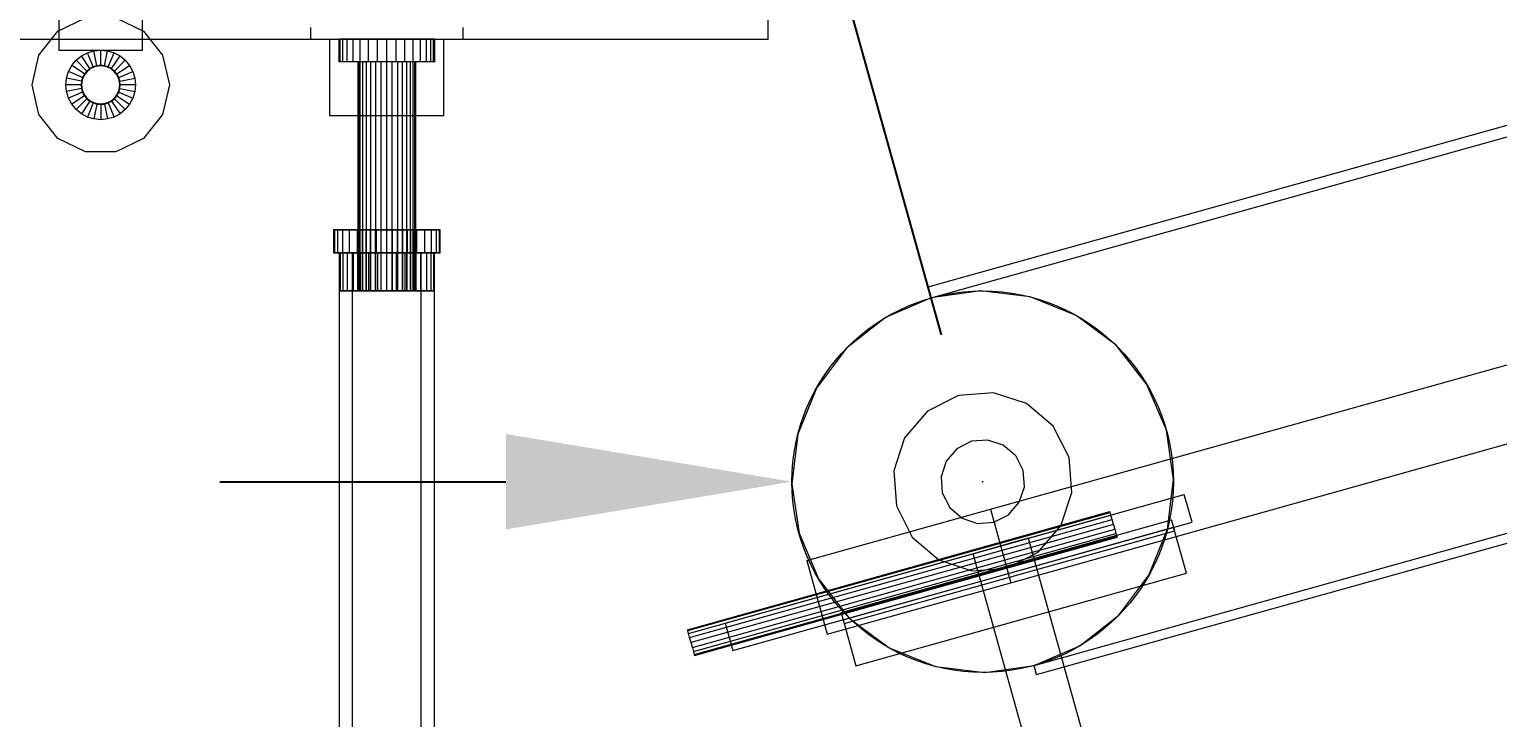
# Model space of a CAD drawing. Header units: millimetres. Extents: x -191664 to 191490, y -197311 to 10263.
# Drawn here: x 26941 to 27711, y 726 to 1087 of the extents above; entities that cross this region are included whole.
import ezdxf

# ---------------------------------------------------------------- set-up
doc = ezdxf.new("R2010")
doc.units = ezdxf.units.MM
for name, color, linetype, lineweight in [('COTAS_P', 1, 'Continuous', 0), ('COTAS_R', 1, 'Continuous', 0), ('lateral_C03', 7, 'Continuous', 0), ('lateral_C05', 7, 'Continuous', 0), ('TAMBORES_R', 3, 'Continuous', 0)]:
    doc.layers.add(name, color=color, linetype=linetype, lineweight=lineweight)
doc.dimstyles.new('PLANTA_100', dxfattribs={"dimtxt": 250, "dimasz": 150, "dimexe": 150, "dimexo": 80, "dimgap": 100, "dimtad": 1, "dimtih": 1, "dimtoh": 1, "dimdec": 1, "dimdsep": 46, "dimcen": 0.09, "dimclrd": 1, "dimclre": 1, "dimclrt": 1, "dimadec": 0, "dimazin": 0, "dimtfac": 1, "dimtdec": 4, "dimtofl": 0, "dimtmove": 0, "dimatfit": 3, "dimfxl": 1, "dimtolj": 1, "dimtzin": 0, "dimarcsym": 0})

# ---------------------------------------------------------------- blocks, each defined once
blk = doc.blocks.new('*D9')
at = {"layer": 'COTAS_P', "color": 1, "lineweight": -2, "transparency": 16777216}
for p, q in [((36895.57, 3577.04), (36661.27, 4414.9)), ((27369.68, 1660.84), (36557.21, 4230.05)), ((27419.12, 927.04), (27184.82, 1764.9))]:
    blk.add_line(p, q, dxfattribs=at)
at = {"layer": 'COTAS_P', "color": 1, "transparency": 16777216}
for points in [[(36550.48, 4254.12), (36563.94, 4205.97), (36701.67, 4270.44)], [(27362.94, 1684.92), (27376.41, 1636.76), (27225.22, 1620.44)]]:
    blk.add_solid(points, dxfattribs=at)
at = {"layer": 'Defpoints', "color": 0, "transparency": 16777216}
for p in [(36701.67, 4270.44), (36917.12, 3500), (27440.67, 850)]:
    blk.add_point(p, dxfattribs=at)
blk = doc.blocks.new('*D28')
at = {"layer": 'COTAS_R', "color": 1, "lineweight": -2, "transparency": 16777216}
for p, q in [((27040.67, 850), (27190.67, 850)), ((27440.58, 850), (27440.76, 850)), ((27440.67, 849.91), (27440.67, 850.09))]:
    blk.add_line(p, q, dxfattribs=at)
at = {"layer": 'COTAS_R', "color": 1, "transparency": 16777216}
blk.add_solid([(27190.67, 875), (27190.67, 825), (27340.67, 850)], dxfattribs=at)
at = {"layer": 'Defpoints', "color": 0, "transparency": 16777216}
for p in [(27340.67, 850), (27540.67, 850)]:
    blk.add_point(p, dxfattribs=at)

msp = doc.modelspace()

# ---------------------------------------------------------------- linework, layer by layer
at = {"layer": 'lateral_C03', "color": 251, "true_color": 0x586d65}
for p, q in [((27467.6, 753.69), (36944.05, 3403.69)), ((27468.94, 748.88), (36945.39, 3398.88)), ((27468.94, 748.88), (27467.6, 753.69))]:
    msp.add_line(p, q, dxfattribs=at)
at = {"layer": 'lateral_C03', "color": 139, "true_color": 0x354b57}
for p, q in [((27444.71, 835.55), (28600.37, 1158.72)), ((27455.48, 797.03), (28611.14, 1120.2)), ((27348.4, 808.62), (27444.71, 835.55)), ((27444.71, 835.55), (27455.48, 797.03)), ((27366.38, 781.46), (27539.73, 829.94)), ((27368, 775.68), (27541.35, 824.16)), ((27541.35, 824.16), (27539.73, 829.94)), ((27464.54, 820.33), (27435.65, 812.25)), ((27464.54, 820.33), (27529.17, 589.2)), ((27348.4, 808.62), (27359.17, 770.1)), ((27500.28, 581.12), (27435.65, 812.25)), ((27359.17, 770.1), (27455.48, 797.03)), ((27366.38, 781.46), (27368, 775.68))]:
    msp.add_line(p, q, dxfattribs=at)
at = {"layer": 'lateral_C03', "color": 139, "true_color": 0x345e4e}
for p, q in [((27412.12, 952.08), (27749.19, 1046.34)), ((27413.74, 946.31), (27750.8, 1040.56)), ((27413.74, 946.31), (27412.12, 952.08))]:
    msp.add_line(p, q, dxfattribs=at)
at = {"layer": 'lateral_C03', "color": 8, "true_color": 0x697a83}
for p, q in [((27439.58, 949.99), (27413.74, 946.31)), ((27465.5, 946.87), (27439.58, 949.99)), ((27413.74, 946.31), (27389.73, 936.05)), ((27489.72, 937.14), (27465.5, 946.87)), ((27389.73, 936.05), (27369.19, 919.94)), ((27510.6, 921.48), (27489.72, 937.14)), ((27369.19, 919.94), (27353.52, 899.06)), ((27526.72, 900.94), (27510.6, 921.48)), ((27536.97, 876.93), (27526.72, 900.94)), ((27353.52, 899.06), (27343.8, 874.83)), ((27343.8, 874.83), (27340.67, 848.91)), ((27540.66, 851.09), (27536.97, 876.93)), ((27340.67, 848.91), (27344.36, 823.07)), ((27537.53, 825.17), (27540.66, 851.09)), ((27527.81, 800.94), (27537.53, 825.17)), ((27344.36, 823.07), (27354.61, 799.06)), ((27512.14, 780.06), (27527.81, 800.94)), ((27354.61, 799.06), (27370.73, 778.52)), ((27370.73, 778.52), (27391.61, 762.86)), ((27491.61, 763.95), (27512.14, 780.06)), ((27391.61, 762.86), (27415.84, 753.13)), ((27467.6, 753.69), (27491.61, 763.95)), ((27415.84, 753.13), (27441.75, 750.01)), ((27441.75, 750.01), (27467.6, 753.69))]:
    msp.add_line(p, q, dxfattribs=at)
at = {"layer": 'lateral_C03', "color": 147, "true_color": 0x24748b}
for p, q in [((27428.01, 895.26), (27411.65, 886.97)), ((27446.29, 896.66), (27428.01, 895.26)), ((27463.72, 890.96), (27446.29, 896.66)), ((27411.65, 886.97), (27399.71, 873.06)), ((27477.64, 879.02), (27463.72, 890.96)), ((27485.93, 862.66), (27477.64, 879.02)), ((27399.71, 873.06), (27394, 855.63)), ((27487.33, 844.37), (27485.93, 862.66)), ((27394, 855.63), (27395.4, 837.34)), ((27481.62, 826.94), (27487.33, 844.37)), ((27395.4, 837.34), (27403.69, 820.98)), ((27469.68, 813.03), (27481.62, 826.94)), ((27403.69, 820.98), (27417.61, 809.04)), ((27417.61, 809.04), (27435.04, 803.34)), ((27453.32, 804.74), (27469.68, 813.03)), ((27435.04, 803.34), (27453.32, 804.74))]:
    msp.add_line(p, q, dxfattribs=at)
at = {"layer": 'lateral_C03', "color": 9, "true_color": 0xb8c2c5}
for p, q in [((27434.74, 871.19), (27427.08, 867.31)), ((27443.3, 871.84), (27434.74, 871.19)), ((27451.46, 869.17), (27443.3, 871.84)), ((27427.08, 867.31), (27421.5, 860.79)), ((27457.97, 863.58), (27451.46, 869.17)), ((27461.85, 855.92), (27457.97, 863.58)), ((27421.5, 860.79), (27418.82, 852.63)), ((27462.51, 847.37), (27461.85, 855.92)), ((27418.82, 852.63), (27419.48, 844.08)), ((27459.84, 839.21), (27462.51, 847.37)), ((27419.48, 844.08), (27423.36, 836.42)), ((27454.25, 832.69), (27459.84, 839.21)), ((27285.83, 772.44), (27507.34, 834.38)), ((27285.98, 771.92), (27507.48, 833.86)), ((27286.39, 770.46), (27507.89, 832.4)), ((27423.36, 836.42), (27429.87, 830.83)), ((27446.59, 828.81), (27454.25, 832.69)), ((27507.48, 833.86), (27507.34, 834.38)), ((27507.89, 832.4), (27507.48, 833.86)), ((27508.5, 830.22), (27507.89, 832.4)), ((27287, 768.28), (27508.5, 830.22)), ((27509.22, 827.64), (27287.72, 765.7)), ((27288.44, 763.12), (27509.94, 825.06)), ((27429.87, 830.83), (27438.03, 828.16)), ((27438.03, 828.16), (27446.59, 828.81)), ((27509.22, 827.64), (27508.5, 830.22)), ((27509.22, 827.64), (27509.94, 825.06)), ((27509.94, 825.06), (27510.55, 822.87)), ((27289.05, 760.93), (27510.55, 822.87)), ((27289.46, 759.47), (27510.96, 821.41)), ((27289.6, 758.95), (27511.11, 820.9)), ((27510.55, 822.87), (27510.96, 821.41)), ((27510.96, 821.41), (27511.11, 820.9)), ((27285.98, 771.92), (27285.83, 772.44)), ((27286.39, 770.46), (27285.98, 771.92)), ((27287, 768.28), (27286.39, 770.46)), ((27287.72, 765.7), (27287, 768.28)), ((27288.44, 763.12), (27287.72, 765.7)), ((27288.44, 763.12), (27289.05, 760.93)), ((27289.05, 760.93), (27289.46, 759.47)), ((27289.46, 759.47), (27289.6, 758.95))]:
    msp.add_line(p, q, dxfattribs=at)
at = {"layer": 'lateral_C03', "color": 43, "true_color": 0xd6b34e}
for p, q in [((27305.63, 775.9), (27546.4, 843.22)), ((27550.44, 828.78), (27546.4, 843.22)), ((27309.67, 761.45), (27550.44, 828.78)), ((27305.63, 775.9), (27309.67, 761.45))]:
    msp.add_line(p, q, dxfattribs=at)
at = {"layer": 'lateral_C03', "color": 145, "true_color": 0x3e8091}
for p, q in [((27367.46, 777.61), (27540.81, 826.09)), ((27547.54, 802.01), (27540.81, 826.09)), ((27374.19, 753.53), (27547.54, 802.01)), ((27367.46, 777.61), (27374.19, 753.53))]:
    msp.add_line(p, q, dxfattribs=at)
at = {"layer": 'lateral_C05', "color": 251, "true_color": 0x5c6a72}
for p, q in [((26956.19, 1142), (26956.19, 1076.25)), ((27000.19, 1076.25), (27000.19, 1142)), ((27098.19, 1082), (27158.19, 1082)), ((27098.19, 1082), (27098.19, 1042)), ((27158.19, 1042), (27158.19, 1082)), ((26956.19, 1076.25), (27000.19, 1076.25)), ((27098.19, 1042), (27158.19, 1042))]:
    msp.add_line(p, q, dxfattribs=at)
at = {"layer": 'lateral_C05', "color": 251, "true_color": 0x596770}
for p, q in [((27328.19, 1082), (27328.19, 1142)), ((27088.19, 1088), (27088.19, 1082)), ((27168.19, 1082), (27168.19, 1088)), ((25038.19, 1082), (27328.19, 1082)), ((27088.19, 1082), (27168.19, 1082)), ((27103.19, 970), (27110.19, 970)), ((27103.19, 970), (27103.19, 20)), ((27110.19, 20), (27110.19, 970)), ((27110.19, 970), (27146.19, 970)), ((27146.19, 20), (27146.19, 970)), ((27146.19, 970), (27153.19, 970)), ((27153.19, 20), (27153.19, 970))]:
    msp.add_line(p, q, dxfattribs=at)
at = {"layer": 'lateral_C05', "color": 9, "true_color": 0xb9c3c2}
for p, q in [((26945.75, 1073.62), (26955.74, 1086.15)), ((26955.74, 1086.15), (26970.18, 1093.1)), ((26986.2, 1093.1), (27000.63, 1086.15)), ((27000.63, 1086.15), (27010.62, 1073.62)), ((26942.19, 1058), (26945.75, 1073.62)), ((27010.62, 1073.62), (27014.19, 1058)), ((26945.75, 1042.38), (26942.19, 1058)), ((27014.19, 1058), (27010.62, 1042.38)), ((26955.74, 1029.85), (26945.75, 1042.38)), ((27010.62, 1042.38), (27000.63, 1029.85)), ((26970.18, 1022.9), (26955.74, 1029.85)), ((27000.63, 1029.85), (26986.2, 1022.9)), ((26986.2, 1022.9), (26970.18, 1022.9))]:
    msp.add_line(p, q, dxfattribs=at)
at = {"layer": 'lateral_C05', "color": 253, "true_color": 0xaab3b8}
for p, q in [((27103.67, 1082), (27103.19, 1082)), ((27103.19, 1070), (27103.19, 1082)), ((27105.09, 1082), (27103.67, 1082)), ((27103.67, 1070), (27103.67, 1082)), ((27107.4, 1082), (27105.09, 1082)), ((27105.09, 1070), (27105.09, 1082)), ((27110.51, 1082), (27107.4, 1082)), ((27107.4, 1070), (27107.4, 1082)), ((27114.3, 1082), (27110.51, 1082)), ((27110.51, 1070), (27110.51, 1082)), ((27118.62, 1082), (27114.3, 1082)), ((27114.3, 1070), (27114.3, 1082)), ((27123.31, 1082), (27118.62, 1082)), ((27118.62, 1070), (27118.62, 1082)), ((27128.19, 1082), (27123.31, 1082)), ((27123.31, 1070), (27123.31, 1082)), ((27133.06, 1082), (27128.19, 1082)), ((27128.19, 1070), (27128.19, 1082)), ((27137.75, 1082), (27133.06, 1082)), ((27133.06, 1070), (27133.06, 1082)), ((27142.08, 1082), (27137.75, 1082)), ((27137.75, 1070), (27137.75, 1082)), ((27145.86, 1082), (27142.08, 1082)), ((27142.08, 1070), (27142.08, 1082)), ((27148.97, 1082), (27145.86, 1082)), ((27145.86, 1070), (27145.86, 1082)), ((27151.28, 1082), (27148.97, 1082)), ((27148.97, 1070), (27148.97, 1082)), ((27152.71, 1082), (27151.28, 1082)), ((27151.28, 1070), (27151.28, 1082)), ((27153.19, 1082), (27152.71, 1082)), ((27152.71, 1070), (27152.71, 1082)), ((27153.19, 1082), (27153.19, 1070)), ((26969.53, 1063), (26968.53, 1060.59)), ((26971.12, 1065.07), (26969.53, 1063)), ((26973.19, 1066.66), (26971.12, 1065.07)), ((26975.6, 1067.66), (26973.19, 1066.66)), ((26978.19, 1068), (26975.6, 1067.66)), ((26980.77, 1067.66), (26978.19, 1068)), ((26983.19, 1066.66), (26980.77, 1067.66)), ((26985.26, 1065.07), (26983.19, 1066.66)), ((26986.85, 1063), (26985.26, 1065.07)), ((26987.85, 1060.59), (26986.85, 1063)), ((27103.67, 1070), (27103.19, 1070)), ((27105.09, 1070), (27103.67, 1070)), ((27107.4, 1070), (27105.09, 1070)), ((27110.51, 1070), (27107.4, 1070)), ((27114.3, 1070), (27110.51, 1070)), ((27113.47, 1070), (27113.19, 1070)), ((27113.19, 950), (27113.19, 1070)), ((27114.33, 1070), (27113.47, 1070)), ((27113.47, 950), (27113.47, 1070)), ((27118.62, 1070), (27114.3, 1070)), ((27115.71, 1070), (27114.33, 1070)), ((27114.33, 950), (27114.33, 1070)), ((27117.58, 1070), (27115.71, 1070)), ((27115.71, 950), (27115.71, 1070)), ((27119.85, 1070), (27117.58, 1070)), ((27117.58, 950), (27117.58, 1070)), ((27123.31, 1070), (27118.62, 1070)), ((27122.45, 1070), (27119.85, 1070)), ((27119.85, 950), (27119.85, 1070)), ((27125.26, 1070), (27122.45, 1070)), ((27122.45, 950), (27122.45, 1070)), ((27128.19, 1070), (27123.31, 1070)), ((27128.19, 1070), (27125.26, 1070)), ((27125.26, 950), (27125.26, 1070)), ((27131.11, 1070), (27128.19, 1070)), ((27128.19, 950), (27128.19, 1070)), ((27133.06, 1070), (27128.19, 1070)), ((27133.93, 1070), (27131.11, 1070)), ((27131.11, 950), (27131.11, 1070)), ((27137.75, 1070), (27133.06, 1070)), ((27136.52, 1070), (27133.93, 1070)), ((27133.93, 950), (27133.93, 1070)), ((27138.79, 1070), (27136.52, 1070)), ((27136.52, 950), (27136.52, 1070)), ((27142.08, 1070), (27137.75, 1070)), ((27140.66, 1070), (27138.79, 1070)), ((27138.79, 950), (27138.79, 1070)), ((27142.04, 1070), (27140.66, 1070)), ((27140.66, 950), (27140.66, 1070)), ((27142.9, 1070), (27142.04, 1070)), ((27142.04, 950), (27142.04, 1070)), ((27145.86, 1070), (27142.08, 1070)), ((27143.19, 1070), (27142.9, 1070)), ((27142.9, 950), (27142.9, 1070)), ((27143.19, 1070), (27143.19, 950)), ((27148.97, 1070), (27145.86, 1070)), ((27151.28, 1070), (27148.97, 1070)), ((27152.71, 1070), (27151.28, 1070)), ((27152.71, 1070), (27153.19, 1070)), ((26968.53, 1060.59), (26968.19, 1058)), ((26968.19, 1058), (26968.53, 1055.41)), ((26968.53, 1055.41), (26969.53, 1053)), ((26986.85, 1053), (26987.85, 1055.41)), ((26988.19, 1058), (26987.85, 1060.59)), ((26987.85, 1055.41), (26988.19, 1058)), ((26969.53, 1053), (26971.12, 1050.93)), ((26971.12, 1050.93), (26973.19, 1049.34)), ((26973.19, 1049.34), (26975.6, 1048.34)), ((26975.6, 1048.34), (26978.19, 1048)), ((26978.19, 1048), (26980.77, 1048.34)), ((26980.77, 1048.34), (26983.19, 1049.34)), ((26983.19, 1049.34), (26985.26, 1050.93)), ((26985.26, 1050.93), (26986.85, 1053)), ((27113.47, 950), (27113.19, 950)), ((27114.33, 950), (27113.47, 950)), ((27115.71, 950), (27114.33, 950)), ((27117.58, 950), (27115.71, 950)), ((27119.85, 950), (27117.58, 950)), ((27122.45, 950), (27119.85, 950)), ((27125.26, 950), (27122.45, 950)), ((27128.19, 950), (27125.26, 950)), ((27131.11, 950), (27128.19, 950)), ((27133.93, 950), (27131.11, 950)), ((27136.52, 950), (27133.93, 950)), ((27138.79, 950), (27136.52, 950)), ((27140.66, 950), (27138.79, 950)), ((27142.04, 950), (27140.66, 950)), ((27142.9, 950), (27142.04, 950)), ((27142.9, 950), (27143.19, 950))]:
    msp.add_line(p, q, dxfattribs=at)
at = {"layer": 'lateral_C05', "color": 125, "true_color": 0x608c85}
for p, q in [((26963.01, 1068.14), (26965.28, 1070.9)), ((26965.28, 1070.9), (26968.05, 1073.17)), ((26970.94, 1065.25), (26965.28, 1070.9)), ((26968.05, 1073.17), (26971.2, 1074.86)), ((26972.49, 1066.52), (26968.05, 1073.17)), ((26971.2, 1074.86), (26974.63, 1075.9)), ((26974.26, 1067.47), (26971.2, 1074.86)), ((26974.63, 1075.9), (26978.19, 1076.25)), ((26976.19, 1068.05), (26974.63, 1075.9)), ((26978.19, 1068.25), (26978.19, 1076.25)), ((26978.19, 1076.25), (26981.75, 1075.9)), ((26980.19, 1068.05), (26981.75, 1075.9)), ((26981.75, 1075.9), (26985.17, 1074.86)), ((26982.11, 1067.47), (26985.17, 1074.86)), ((26983.88, 1066.52), (26988.33, 1073.17)), ((26985.17, 1074.86), (26988.33, 1073.17)), ((26985.43, 1065.25), (26991.09, 1070.9)), ((26988.33, 1073.17), (26991.09, 1070.9)), ((26991.09, 1070.9), (26993.36, 1068.14)), ((26960.29, 1061.56), (26961.33, 1064.98)), ((26961.33, 1064.98), (26963.01, 1068.14)), ((26968.72, 1061.92), (26961.33, 1064.98)), ((26969.66, 1063.69), (26963.01, 1068.14)), ((26969.66, 1063.69), (26968.72, 1061.92)), ((26970.94, 1065.25), (26969.66, 1063.69)), ((26972.49, 1066.52), (26970.94, 1065.25)), ((26974.26, 1067.47), (26972.49, 1066.52)), ((26976.19, 1068.05), (26974.26, 1067.47)), ((26978.19, 1068.25), (26976.19, 1068.05)), ((26980.19, 1068.05), (26978.19, 1068.25)), ((26982.11, 1067.47), (26980.19, 1068.05)), ((26983.88, 1066.52), (26982.11, 1067.47)), ((26985.43, 1065.25), (26983.88, 1066.52)), ((26986.71, 1063.69), (26985.43, 1065.25)), ((26986.71, 1063.69), (26993.36, 1068.14)), ((26987.66, 1061.92), (26986.71, 1063.69)), ((26987.66, 1061.92), (26995.05, 1064.98)), ((26993.36, 1068.14), (26995.05, 1064.98)), ((26995.05, 1064.98), (26996.09, 1061.56)), ((26959.94, 1058), (26960.29, 1061.56)), ((26967.94, 1058), (26959.94, 1058)), ((26960.29, 1054.44), (26959.94, 1058)), ((26968.13, 1060), (26960.29, 1061.56)), ((26968.13, 1056), (26960.29, 1054.44)), ((26968.13, 1060), (26967.94, 1058)), ((26967.94, 1058), (26968.13, 1056)), ((26968.72, 1061.92), (26968.13, 1060)), ((26968.13, 1056), (26968.72, 1054.08)), ((26988.24, 1060), (26987.66, 1061.92)), ((26987.66, 1054.08), (26988.24, 1056)), ((26988.24, 1060), (26996.09, 1061.56)), ((26988.44, 1058), (26988.24, 1060)), ((26988.24, 1056), (26988.44, 1058)), ((26988.24, 1056), (26996.09, 1054.44)), ((26996.44, 1058), (26988.44, 1058)), ((26996.09, 1061.56), (26996.44, 1058)), ((26996.44, 1058), (26996.09, 1054.44)), ((26961.33, 1051.02), (26960.29, 1054.44)), ((26968.72, 1054.08), (26961.33, 1051.02)), ((26963.01, 1047.86), (26961.33, 1051.02)), ((26969.66, 1052.31), (26963.01, 1047.86)), ((26965.28, 1045.1), (26963.01, 1047.86)), ((26970.94, 1050.75), (26965.28, 1045.1)), ((26972.49, 1049.48), (26968.05, 1042.83)), ((26968.72, 1054.08), (26969.66, 1052.31)), ((26969.66, 1052.31), (26970.94, 1050.75)), ((26970.94, 1050.75), (26972.49, 1049.48)), ((26974.26, 1048.53), (26971.2, 1041.14)), ((26972.49, 1049.48), (26974.26, 1048.53)), ((26974.26, 1048.53), (26976.19, 1047.95)), ((26976.19, 1047.95), (26974.63, 1040.1)), ((26976.19, 1047.95), (26978.19, 1047.75)), ((26978.19, 1047.75), (26980.19, 1047.95)), ((26978.19, 1047.75), (26978.19, 1039.75)), ((26980.19, 1047.95), (26982.11, 1048.53)), ((26980.19, 1047.95), (26981.75, 1040.1)), ((26982.11, 1048.53), (26983.88, 1049.48)), ((26982.11, 1048.53), (26985.17, 1041.14)), ((26983.88, 1049.48), (26985.43, 1050.75)), ((26983.88, 1049.48), (26988.33, 1042.83)), ((26985.43, 1050.75), (26986.71, 1052.31)), ((26985.43, 1050.75), (26991.09, 1045.1)), ((26986.71, 1052.31), (26987.66, 1054.08)), ((26986.71, 1052.31), (26993.36, 1047.86)), ((26987.66, 1054.08), (26995.05, 1051.02)), ((26993.36, 1047.86), (26991.09, 1045.1)), ((26995.05, 1051.02), (26993.36, 1047.86)), ((26996.09, 1054.44), (26995.05, 1051.02)), ((26968.05, 1042.83), (26965.28, 1045.1)), ((26971.2, 1041.14), (26968.05, 1042.83)), ((26974.63, 1040.1), (26971.2, 1041.14)), ((26978.19, 1039.75), (26974.63, 1040.1)), ((26981.75, 1040.1), (26978.19, 1039.75)), ((26985.17, 1041.14), (26981.75, 1040.1)), ((26988.33, 1042.83), (26985.17, 1041.14)), ((26991.09, 1045.1), (26988.33, 1042.83))]:
    msp.add_line(p, q, dxfattribs=at)
at = {"layer": 'lateral_C05', "color": 253, "true_color": 0xa1a9ac}
for p, q in [((27112.94, 982), (27100.19, 982)), ((27100.19, 982), (27100.72, 982)), ((27100.19, 982), (27100.19, 970)), ((27113.23, 982), (27100.72, 982)), ((27100.72, 982), (27102.32, 982)), ((27100.72, 982), (27100.72, 970)), ((27114.1, 982), (27102.32, 982)), ((27102.32, 982), (27104.91, 982)), ((27102.32, 982), (27102.32, 970)), ((27115.51, 982), (27104.91, 982)), ((27104.91, 982), (27108.39, 982)), ((27104.91, 982), (27104.91, 970)), ((27117.4, 982), (27108.39, 982)), ((27108.39, 982), (27112.63, 982)), ((27108.39, 982), (27108.39, 970)), ((27119.71, 982), (27112.63, 982)), ((27112.63, 982), (27117.47, 982)), ((27112.63, 982), (27112.63, 970)), ((27113.23, 982), (27112.94, 982)), ((27112.94, 970), (27112.94, 982)), ((27114.1, 982), (27113.23, 982)), ((27113.23, 970), (27113.23, 982)), ((27115.51, 982), (27114.1, 982)), ((27114.1, 970), (27114.1, 982)), ((27117.4, 982), (27115.51, 982)), ((27115.51, 970), (27115.51, 982)), ((27119.71, 982), (27117.4, 982)), ((27117.4, 970), (27117.4, 982)), ((27122.35, 982), (27117.47, 982)), ((27117.47, 982), (27122.72, 982)), ((27117.47, 982), (27117.47, 970)), ((27122.35, 982), (27119.71, 982)), ((27119.71, 970), (27119.71, 982)), ((27125.21, 982), (27122.35, 982)), ((27122.35, 970), (27122.35, 982)), ((27125.21, 982), (27122.72, 982)), ((27122.72, 982), (27128.19, 982)), ((27122.72, 982), (27122.72, 970)), ((27128.19, 982), (27125.21, 982)), ((27125.21, 970), (27125.21, 982)), ((27131.16, 982), (27128.19, 982)), ((27128.19, 982), (27133.65, 982)), ((27128.19, 970), (27128.19, 982)), ((27134.02, 982), (27131.16, 982)), ((27131.16, 982), (27133.65, 982)), ((27131.16, 970), (27131.16, 982)), ((27133.65, 982), (27138.9, 982)), ((27133.65, 982), (27133.65, 970)), ((27136.66, 982), (27134.02, 982)), ((27134.02, 982), (27138.9, 982)), ((27134.02, 970), (27134.02, 982)), ((27138.97, 982), (27136.66, 982)), ((27136.66, 982), (27143.74, 982)), ((27136.66, 970), (27136.66, 982)), ((27138.9, 982), (27143.74, 982)), ((27138.9, 982), (27138.9, 970)), ((27140.87, 982), (27138.97, 982)), ((27138.97, 982), (27147.99, 982)), ((27138.97, 970), (27138.97, 982)), ((27142.28, 982), (27140.87, 982)), ((27140.87, 982), (27151.47, 982)), ((27140.87, 970), (27140.87, 982)), ((27143.14, 982), (27142.28, 982)), ((27142.28, 982), (27154.06, 982)), ((27142.28, 970), (27142.28, 982)), ((27143.44, 982), (27143.14, 982)), ((27143.14, 982), (27155.65, 982)), ((27143.14, 970), (27143.14, 982)), ((27156.19, 982), (27143.44, 982)), ((27143.44, 982), (27143.44, 970)), ((27143.74, 982), (27147.99, 982)), ((27143.74, 982), (27143.74, 970)), ((27147.99, 982), (27151.47, 982)), ((27147.99, 982), (27147.99, 970)), ((27151.47, 982), (27154.06, 982)), ((27151.47, 982), (27151.47, 970)), ((27154.06, 982), (27155.65, 982)), ((27154.06, 982), (27154.06, 970)), ((27155.65, 982), (27156.19, 982)), ((27155.65, 982), (27155.65, 970)), ((27156.19, 970), (27156.19, 982)), ((27100.72, 970), (27100.19, 970)), ((27100.19, 970), (27112.94, 970)), ((27102.32, 970), (27100.72, 970)), ((27100.72, 970), (27113.23, 970)), ((27104.91, 970), (27102.32, 970)), ((27102.32, 970), (27114.1, 970)), ((27112.94, 970), (27103.19, 970)), ((27103.19, 970), (27103.67, 970)), ((27103.19, 970), (27103.19, 950)), ((27113.23, 970), (27103.67, 970)), ((27103.67, 970), (27105.09, 970)), ((27103.67, 970), (27103.67, 950)), ((27108.39, 970), (27104.91, 970)), ((27104.91, 970), (27115.51, 970)), ((27114.1, 970), (27105.09, 970)), ((27105.09, 970), (27107.4, 970)), ((27105.09, 970), (27105.09, 950)), ((27115.51, 970), (27107.4, 970)), ((27107.4, 970), (27110.51, 970)), ((27107.4, 970), (27107.4, 950)), ((27112.63, 970), (27108.39, 970)), ((27108.39, 970), (27117.4, 970)), ((27117.4, 970), (27110.51, 970)), ((27110.51, 970), (27114.3, 970)), ((27110.51, 970), (27110.51, 950)), ((27117.47, 970), (27112.63, 970)), ((27112.63, 970), (27119.71, 970)), ((27113.23, 970), (27112.94, 970)), ((27112.94, 950), (27112.94, 970)), ((27114.1, 970), (27113.23, 970)), ((27113.23, 950), (27113.23, 970)), ((27115.51, 970), (27114.1, 970)), ((27114.1, 950), (27114.1, 970)), ((27119.71, 970), (27114.3, 970)), ((27114.3, 970), (27118.62, 970)), ((27114.3, 970), (27114.3, 950)), ((27117.4, 970), (27115.51, 970)), ((27115.51, 950), (27115.51, 970)), ((27119.71, 970), (27117.4, 970)), ((27117.4, 950), (27117.4, 970)), ((27122.72, 970), (27117.47, 970)), ((27117.47, 970), (27122.35, 970)), ((27122.35, 970), (27118.62, 970)), ((27118.62, 970), (27123.31, 970)), ((27118.62, 970), (27118.62, 950)), ((27122.35, 970), (27119.71, 970)), ((27119.71, 950), (27119.71, 970)), ((27125.21, 970), (27122.35, 970)), ((27122.35, 950), (27122.35, 970)), ((27128.19, 970), (27122.72, 970)), ((27122.72, 970), (27125.21, 970)), ((27125.21, 970), (27123.31, 970)), ((27123.31, 970), (27128.19, 970)), ((27123.31, 970), (27123.31, 950)), ((27128.19, 970), (27125.21, 970)), ((27125.21, 950), (27125.21, 970)), ((27131.16, 970), (27128.19, 970)), ((27128.19, 970), (27133.06, 970)), ((27128.19, 950), (27128.19, 970)), ((27133.65, 970), (27128.19, 970)), ((27134.02, 970), (27131.16, 970)), ((27131.16, 970), (27133.06, 970)), ((27131.16, 950), (27131.16, 970)), ((27133.65, 970), (27131.16, 970)), ((27133.06, 970), (27137.75, 970)), ((27133.06, 970), (27133.06, 950)), ((27138.9, 970), (27133.65, 970)), ((27136.66, 970), (27134.02, 970)), ((27134.02, 970), (27137.75, 970)), ((27134.02, 950), (27134.02, 970)), ((27138.9, 970), (27134.02, 970)), ((27138.97, 970), (27136.66, 970)), ((27136.66, 970), (27142.08, 970)), ((27136.66, 950), (27136.66, 970)), ((27143.74, 970), (27136.66, 970)), ((27137.75, 970), (27142.08, 970)), ((27137.75, 970), (27137.75, 950)), ((27143.74, 970), (27138.9, 970)), ((27140.87, 970), (27138.97, 970)), ((27138.97, 970), (27145.86, 970)), ((27138.97, 950), (27138.97, 970)), ((27147.99, 970), (27138.97, 970)), ((27142.28, 970), (27140.87, 970)), ((27140.87, 970), (27148.97, 970)), ((27140.87, 950), (27140.87, 970)), ((27151.47, 970), (27140.87, 970)), ((27142.08, 970), (27145.86, 970)), ((27142.08, 970), (27142.08, 950)), ((27143.14, 970), (27142.28, 970)), ((27142.28, 970), (27151.28, 970)), ((27142.28, 950), (27142.28, 970)), ((27154.06, 970), (27142.28, 970)), ((27143.44, 970), (27143.14, 970)), ((27143.14, 970), (27152.71, 970)), ((27143.14, 950), (27143.14, 970)), ((27155.65, 970), (27143.14, 970)), ((27153.19, 970), (27143.44, 970)), ((27143.44, 970), (27143.44, 950)), ((27143.44, 970), (27156.19, 970)), ((27147.99, 970), (27143.74, 970)), ((27145.86, 970), (27148.97, 970)), ((27145.86, 970), (27145.86, 950)), ((27151.47, 970), (27147.99, 970)), ((27148.97, 970), (27151.28, 970)), ((27148.97, 970), (27148.97, 950)), ((27151.28, 970), (27152.71, 970)), ((27151.28, 970), (27151.28, 950)), ((27154.06, 970), (27151.47, 970)), ((27152.71, 970), (27153.19, 970)), ((27152.71, 970), (27152.71, 950)), ((27153.19, 950), (27153.19, 970)), ((27155.65, 970), (27154.06, 970)), ((27156.19, 970), (27155.65, 970)), ((27103.67, 950), (27103.19, 950)), ((27103.19, 950), (27112.94, 950)), ((27105.09, 950), (27103.67, 950)), ((27103.67, 950), (27113.23, 950)), ((27107.4, 950), (27105.09, 950)), ((27105.09, 950), (27114.1, 950)), ((27110.51, 950), (27107.4, 950)), ((27107.4, 950), (27115.51, 950)), ((27114.3, 950), (27110.51, 950)), ((27110.51, 950), (27117.4, 950)), ((27112.94, 950), (27113.23, 950)), ((27113.23, 950), (27114.1, 950)), ((27114.1, 950), (27115.51, 950)), ((27118.62, 950), (27114.3, 950)), ((27114.3, 950), (27119.71, 950)), ((27115.51, 950), (27117.4, 950)), ((27117.4, 950), (27119.71, 950)), ((27123.31, 950), (27118.62, 950)), ((27118.62, 950), (27122.35, 950)), ((27119.71, 950), (27122.35, 950)), ((27122.35, 950), (27125.21, 950)), ((27128.19, 950), (27123.31, 950)), ((27123.31, 950), (27125.21, 950)), ((27125.21, 950), (27128.19, 950)), ((27133.06, 950), (27128.19, 950)), ((27128.19, 950), (27131.16, 950)), ((27133.06, 950), (27131.16, 950)), ((27131.16, 950), (27134.02, 950)), ((27137.75, 950), (27133.06, 950)), ((27137.75, 950), (27134.02, 950)), ((27134.02, 950), (27136.66, 950)), ((27142.08, 950), (27136.66, 950)), ((27136.66, 950), (27138.97, 950)), ((27142.08, 950), (27137.75, 950)), ((27145.86, 950), (27138.97, 950)), ((27138.97, 950), (27140.87, 950)), ((27148.97, 950), (27140.87, 950)), ((27140.87, 950), (27142.28, 950)), ((27145.86, 950), (27142.08, 950)), ((27151.28, 950), (27142.28, 950)), ((27142.28, 950), (27143.14, 950)), ((27152.71, 950), (27143.14, 950)), ((27143.14, 950), (27143.44, 950)), ((27143.44, 950), (27153.19, 950)), ((27148.97, 950), (27145.86, 950)), ((27151.28, 950), (27148.97, 950)), ((27152.71, 950), (27151.28, 950)), ((27153.19, 950), (27152.71, 950))]:
    msp.add_line(p, q, dxfattribs=at)
at = {"layer": 'TAMBORES_R'}
msp.add_circle((27440.67, 850), 100, dxfattribs=at)

# ---------------------------------------------------------------- dimensions: what is measured, and where the dimension line sits
at = {"layer": 'COTAS_P'}
dim = msp.add_aligned_dim(p1=(27440.67, 850), p2=(36917.12, 3500), distance=800, text='<> P', dimstyle='PLANTA_100', dxfattribs=at)
dim.commit()
dim.dimension.update_dxf_attribs({"geometry": '*D9', "text_midpoint": (31963.44, 2945.44)})
at = {"layer": 'COTAS_R'}
dim = msp.add_diameter_dim_2p(p1=(27540.67, 850), p2=(27340.67, 850), text='<> R', dimstyle='PLANTA_100', dxfattribs=at)
dim.commit()
dim.dimension.update_dxf_attribs({"geometry": '*D28', "text_midpoint": (27040.67, 850)})

doc.saveas('drawing.dxf')
